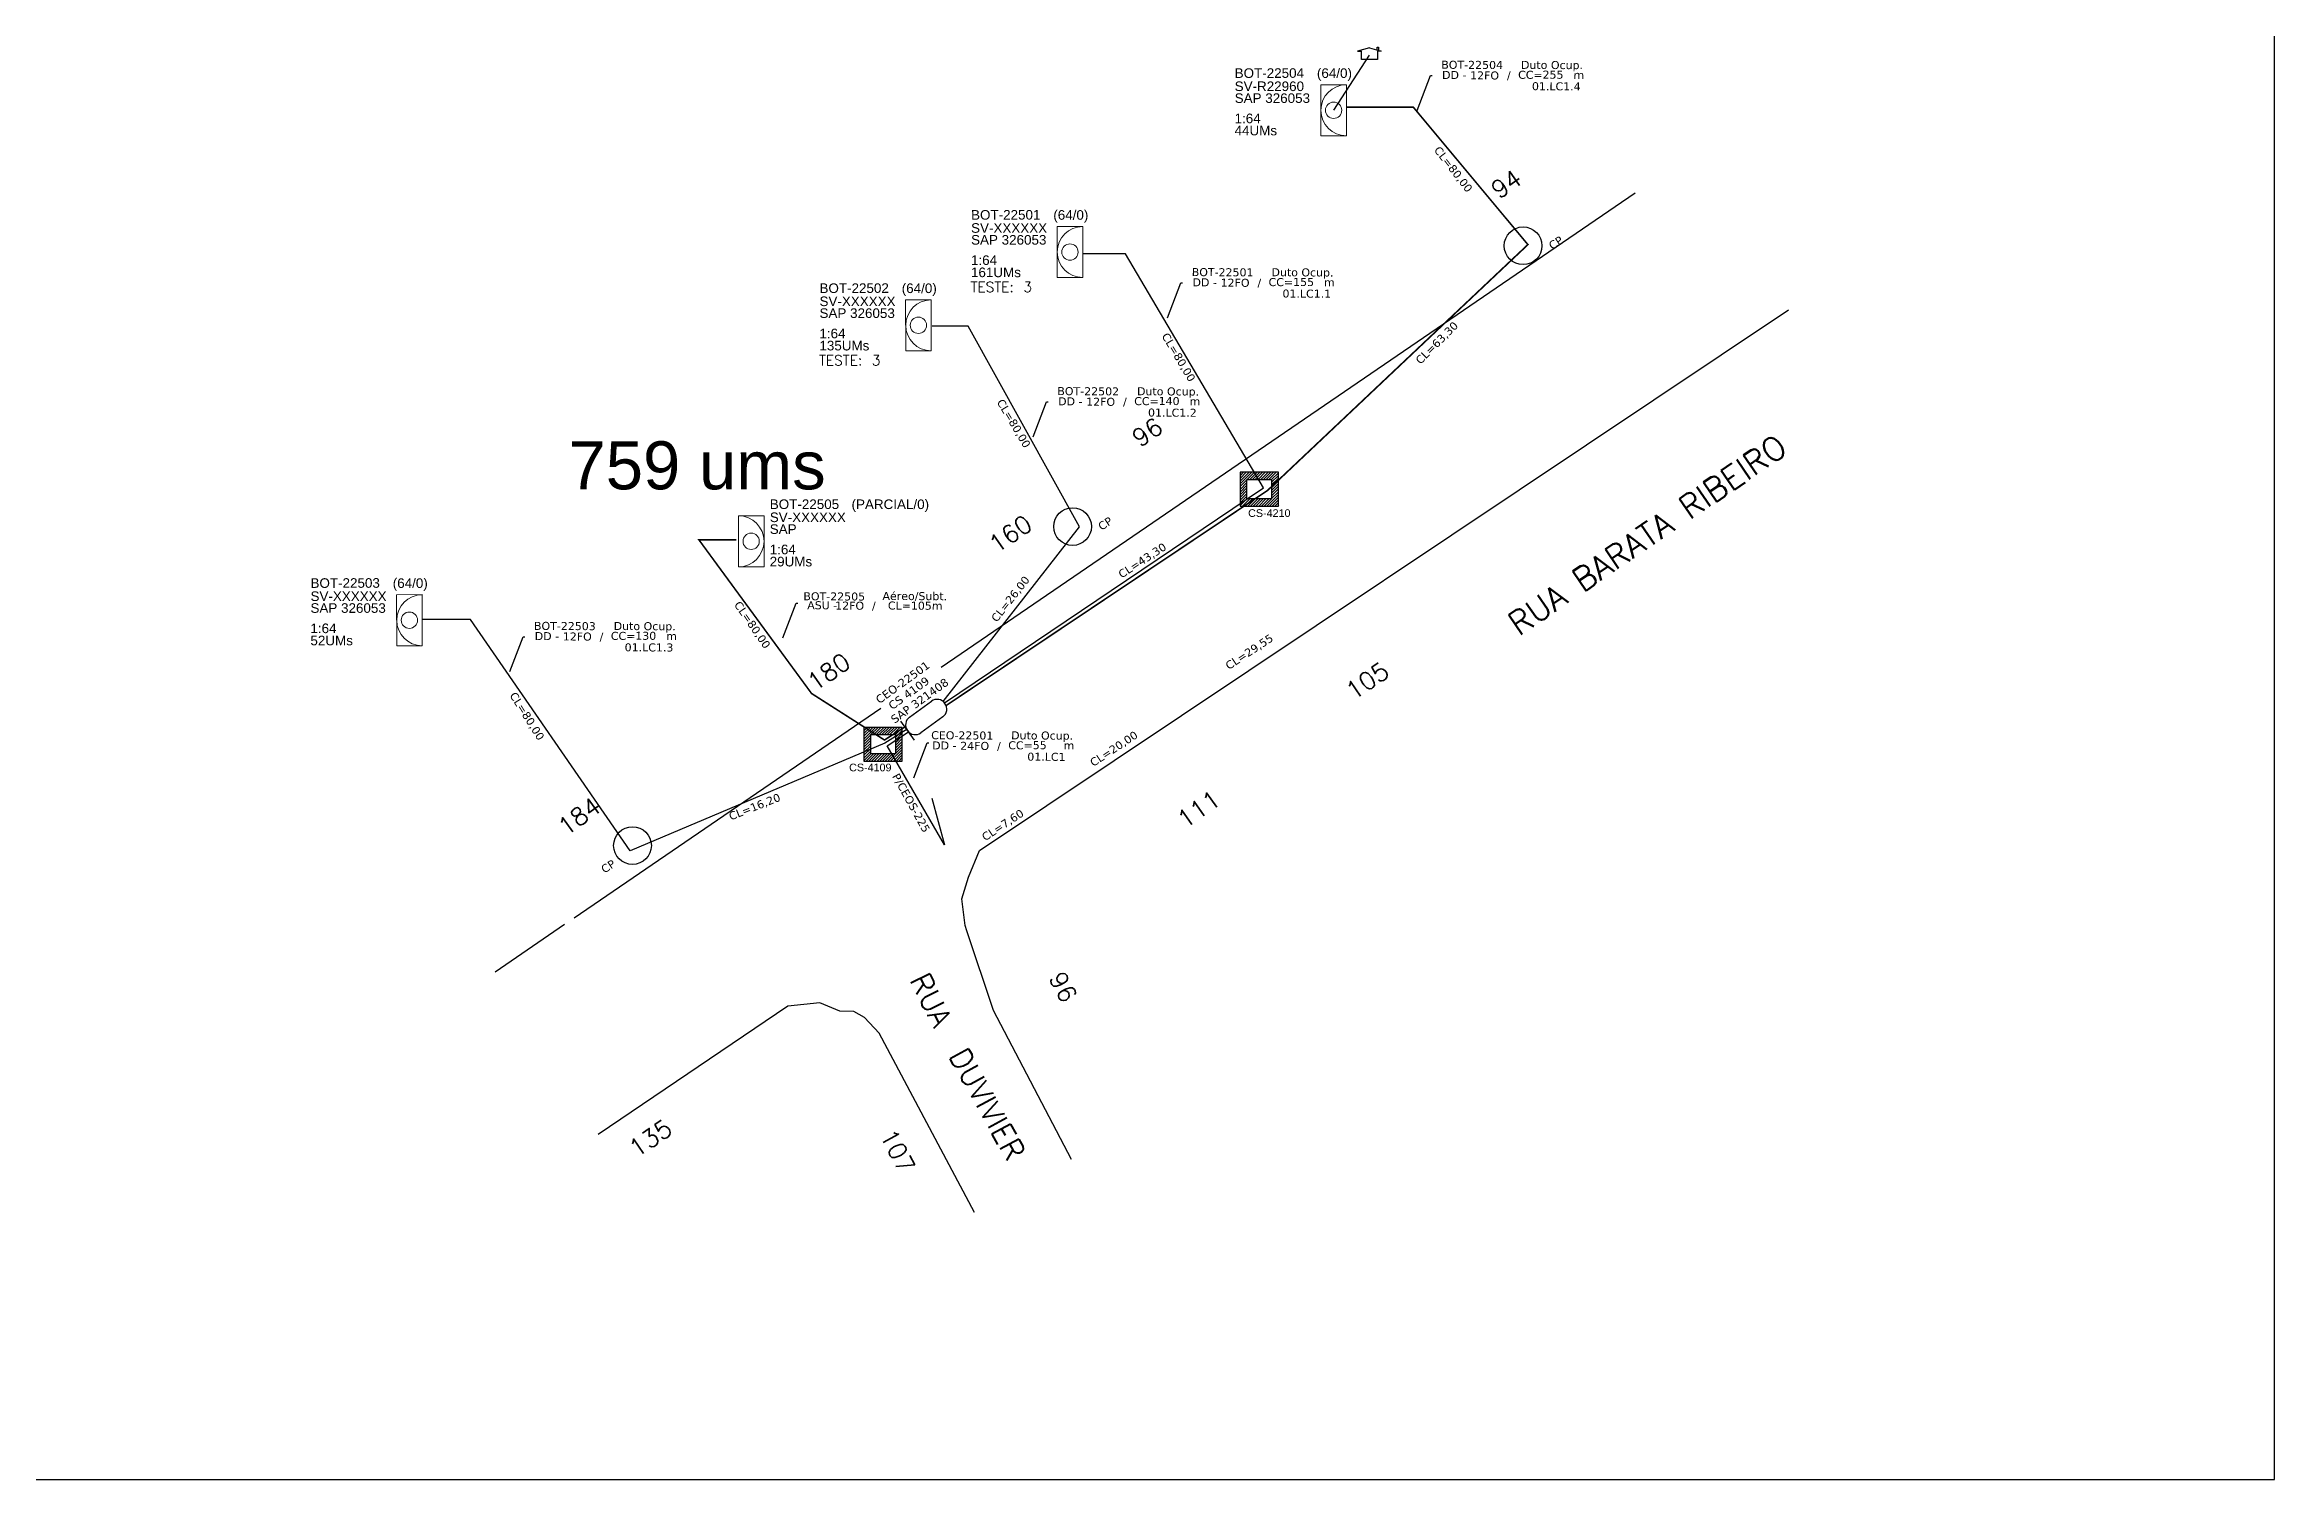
# Model space of a CAD drawing. Header units: millimetres. Extents: x 7977 to 793008, y 369 to 170338.
# Drawn here: x 792532.9 to 793007.9, y 169744.4 to 170050.1 of the extents above; entities that cross this region are included whole.
import ezdxf
from ezdxf.enums import TextEntityAlignment as Align

# ---------------------------------------------------------------- set-up
doc = ezdxf.new("R2010")
doc.units = ezdxf.units.MM
doc.linetypes.add('DIVIDE2', pattern=[0.625, 0.25, -0.125, 0, -0.125, 0, -0.125])
for name, color, linetype in [('10.1-Caixas Subterrâneas', 5, 'Continuous'), ('20.4-CEOS', 1, 'Continuous'), ('20.5-CEO', 1, 'Continuous'), ('CAP a instalar', 1, 'Continuous'), ('celulas gpon', 7, 'Continuous'), ('label_cabos', 7, 'Continuous'), ('Legenda', 1, 'Continuous'), ('ml', 1, 'Continuous'), ('MUB', 252, 'Continuous'), ('NET-RETIRAR', 54, 'DIVIDE2'), ('surveys', 7, 'Continuous')]:
    doc.layers.add(name, color=color, linetype=linetype)
doc.layers.add("20.0-LEGENDA DOS CDO'S", color=1, linetype='Continuous', lineweight=0)
doc.layers.add('20.1-CDO_INTERIOR', color=1, linetype='Continuous', lineweight=0)
doc.layers.add('EXTRA', color=50, linetype='Continuous', plot=False)
doc.styles.add('ARIAL', font='arial.ttf')
doc.styles.add('DIGICADE', font='arial.ttf')
doc.styles.add('ROMANS', font='romans.shx')
doc.styles.add('siredit', font='verdana.ttf')
doc.styles.get("Standard").update_dxf_attribs({"font": 'arial.ttf'})
doc.dimstyles.get("Standard").update_dxf_attribs({"dimtxt": 0.18, "dimasz": 0.18, "dimexe": 0.18, "dimexo": 0.0625, "dimgap": 0.09, "dimtad": 0, "dimtih": 1, "dimtoh": 1, "dimdec": 4, "dimzin": 0, "dimdsep": 46, "dimtxsty": 'Standard', "dimcen": 0.09, "dimadec": 0, "dimazin": 0, "dimtfac": 1, "dimtdec": 4, "dimtofl": 0, "dimtmove": 0, "dimatfit": 3, "dimfxl": 0, "dimtolj": 1, "dimtzin": 0, "dimarcsym": 0})

# ---------------------------------------------------------------- blocks, each defined once
blk = doc.blocks.new('*X10')
at = {"color": 0, "linetype": 'Continuous'}
for p, q in [((-1.25, 0.34099), (-0.49099, 1.1)), ((-1.25, 0.517767), (-0.667767, 1.1)), ((-1.25, 0.694544), (-0.844544, 1.1)), ((-1.25, 0.87132), (-1.02132, 1.1)), ((-1.25, 1.048097), (-1.198097, 1.1)), ((-1.25, 0.164214), (-0.8035, 0.610714)), ((-1.25, -0.012563), (-0.8035, 0.433937)), ((-1.25, -0.18934), (-0.8035, 0.25716)), ((-1.25, -0.366117), (-0.8035, 0.080383)), ((-0.789214, 0.625), (-0.314214, 1.1)), ((-0.612437, 0.625), (-0.137437, 1.1)), ((-0.43566, 0.625), (0.03934, 1.1)), ((-0.258883, 0.625), (0.216117, 1.1)), ((-0.082107, 0.625), (0.392893, 1.1)), ((0.09467, 0.625), (0.56967, 1.1)), ((0.271447, 0.625), (0.746447, 1.1)), ((0.448223, 0.625), (0.923223, 1.1)), ((0.625, 0.625), (1.1, 1.1)), ((0.801777, 0.625), (1.25, 1.073223)), ((0.8035, 0.449947), (1.25, 0.896447)), ((0.8035, 0.27317), (1.25, 0.71967)), ((0.8035, 0.096393), (1.25, 0.542893)), ((0.8035, -0.080383), (1.25, 0.366117)), ((0.8035, -0.25716), (1.25, 0.18934)), ((0.8035, -0.433937), (1.25, 0.012563)), ((-1.25, -0.542893), (-0.8035, -0.096393)), ((-1.25, -0.71967), (-0.8035, -0.27317)), ((-1.25, -0.896447), (-0.8035, -0.449947)), ((-1.25, -1.073223), (-0.801777, -0.625)), ((-1.1, -1.1), (-0.625, -0.625)), ((-0.923223, -1.1), (-0.448223, -0.625)), ((-0.746447, -1.1), (-0.271447, -0.625)), ((-0.56967, -1.1), (-0.09467, -0.625)), ((-0.392893, -1.1), (0.082107, -0.625)), ((-0.216117, -1.1), (0.258883, -0.625)), ((-0.03934, -1.1), (0.43566, -0.625)), ((0.137437, -1.1), (0.612437, -0.625)), ((0.314214, -1.1), (0.789214, -0.625)), ((0.49099, -1.1), (1.25, -0.34099)), ((0.667767, -1.1), (1.25, -0.517767)), ((0.8035, -0.610714), (1.25, -0.164214)), ((0.844544, -1.1), (1.25, -0.694544)), ((1.02132, -1.1), (1.25, -0.87132)), ((1.198097, -1.1), (1.25, -1.048097))]:
    blk.add_line(p, q, dxfattribs=at)
blk = doc.blocks.new('MANHOLE_MQ')
at = {"color": 0, "linetype": 'Continuous'}
for p, q in [((0.00000623, 0.00000569), (-0.00000627, 0.00000569)), ((-0.00000627, 0.00000569), (-0.00000627, -0.00000531)), ((-0.00000404, 0.00000331), (0.00000399, 0.00000331)), ((-0.00000404, -0.00000294), (-0.00000404, 0.00000331)), ((0.00000399, 0.00000331), (0.00000399, -0.00000294)), ((0.00000623, -0.00000531), (0.00000623, 0.00000569)), ((-0.00000627, -0.00000531), (0.00000623, -0.00000531)), ((0.00000399, -0.00000294), (-0.00000404, -0.00000294)), ((0.00000399, -0.00000294), (0.00000399, -0.00000294))]:
    blk.add_line(p, q, dxfattribs=at)
at = {"color": 0, "linetype": 'Continuous', "xscale": 5e-06, "yscale": 5e-06, "zscale": 1e-05}
blk.add_blockref('*X10', (-0.00000002, 0.00000019), dxfattribs=at)
blk = doc.blocks.new('Inst CDOI-64')
at = {"layer": '20.1-CDO_INTERIOR', "color": 1, "lineweight": 18}
blk.add_lwpolyline([(-2.12, -2.13), (-2.12, 2.12), (0, 2.12), (0.01, -2.13)], close=True, dxfattribs=at)
blk.add_circle((-1.06, 0), 0.68, dxfattribs=at)
blk.add_arc((0.01, 0), 2.13, 90.0276, 270.0276, dxfattribs=at)
at = {"layer": "20.0-LEGENDA DOS CDO'S"}
for tag, p, style, flags in [('ID_ATIVIDADE', (-9.3, 3.78), 'ARIAL', 3), ('FATOR', (-1.5, 3.78), 'ARIAL', 1), ('QTDE', (-9.18, -3.66), 'DIGICADE', 3)]:
    blk.add_attdef(tag, p, '', height=0.8, rotation=0.118, dxfattribs=dict(at, style=style, flags=flags))
at = {"layer": "20.0-LEGENDA DOS CDO'S", "style": 'ARIAL'}
for tag, p, rotation in [('SURVEY', (-9.3, 1.6), 359.9724), ('FID', (-9.3, 2.69), 0.118), ('SAP', (-9.3, 0.61), 359.9724), ('1:XX', (-9.31, -1.08), 359.9724), ('UMS', (-9.31, -2.09), 359.9724)]:
    blk.add_attdef(tag, p, '', height=0.8, rotation=rotation, dxfattribs=at)
blk.add_attdef('FIBRAS_UTILIZADAS', text='', height=0.8, rotation=359.9724, dxfattribs=at).set_placement((-0.99, 2.69), align=Align.CENTER)
blk = doc.blocks.new('CDOI_CT_DRT')
at = {"layer": '20.1-CDO_INTERIOR', "color": 0, "lineweight": 18}
blk.add_lwpolyline([(2.13, -2.13), (2.13, 2.12), (0, 2.12), (0, -2.13)], close=True, dxfattribs=at)
blk.add_circle((1.06, 0), 0.68, dxfattribs=at)
blk.add_arc((0, 0), 2.13, 269.9724, 89.9724, dxfattribs=at)
at = {"layer": "20.0-LEGENDA DOS CDO'S", "color": 0, "style": 'ARIAL'}
for tag, p in [('CDO_N', (2.61, 2.69)), ('SURVEY', (2.61, 1.6)), ('SAP', (2.61, 0.61)), ('1:XX', (2.6, -1.08)), ('UMS', (2.6, -2.09))]:
    blk.add_attdef(tag, p, '', height=0.68, rotation=359.9724, dxfattribs=at)
blk.add_attdef('FIBRAS_UTILIZADAS', text='', height=0.68, rotation=359.9724, dxfattribs=at).set_placement((10.32, 2.69), align=Align.CENTER)
blk = doc.blocks.new('Inst CB DT OCUP CFOA-SM-DD-G-24')
at = {"layer": 'label_cabos', "color": 0, "style": 'siredit'}
for tag, flags, p in [('ID_ATIVIDADE', 3, (1.31, 2.67)), ('FATOR', 1, (11.56, 2.55))]:
    blk.add_attdef(tag, text='', height=1, rotation=359.69, dxfattribs=dict(at, flags=flags)).set_placement(p, align=Align.MIDDLE_CENTER)
for tag, p in [('TIPO_CABO', (1.11, 0)), ('DESTINO_CABO', (3.13, 1.26)), ('CABO', (4.69, -0.05)), ('/', (7.71, -0.05)), ('LANCE', (10.41, 0.02)), ('TIPO_CABO', (13.11, 1.24)), ('UND', (16.46, 0)), ('FID', (13.65, -1.41))]:
    blk.add_attdef(tag, text='', height=1, rotation=359.69, dxfattribs=at).set_placement(p, align=Align.MIDDLE_CENTER)
blk.add_attdef('QTDE', (11.93, -0.45), '', height=1, rotation=359.69, dxfattribs=at)
blk = doc.blocks.new('Inst CB DT OCUP CFOA-SM-DD-S-12')
at = {"layer": 'label_cabos', "color": 0, "style": 'siredit'}
for tag, flags, p in [('ID_ATIVIDADE', 3, (1.31, 2.67)), ('FATOR', 1, (11.56, 2.55))]:
    blk.add_attdef(tag, text='', height=1, rotation=359.69, dxfattribs=dict(at, flags=flags)).set_placement(p, align=Align.MIDDLE_CENTER)
for tag, p in [('TIPO_CABO', (1.11, 0)), ('DESTINO_CABO', (3.13, 1.26)), ('CABO', (4.69, -0.05)), ('/', (7.71, -0.05)), ('LANCE', (10.41, 0.02)), ('TIPO_CABO', (13.11, 1.24)), ('UND', (16.46, 0)), ('FID', (13.65, -1.41))]:
    blk.add_attdef(tag, text='', height=1, rotation=359.69, dxfattribs=at).set_placement(p, align=Align.MIDDLE_CENTER)
blk.add_attdef('QTDE', (11.93, -0.45), '', height=1, rotation=359.69, dxfattribs=at)
blk = doc.blocks.new('LEGENDA DOS CABOS')
at = {"layer": 'EXTRA', "color": 0, "style": 'siredit'}
for tag, p in [('ID', (4.6, 0.97)), ('XX', (9.03, 0.97))]:
    blk.add_attdef(tag, text='', height=0.48, rotation=359.69, dxfattribs=at).set_placement(p, align=Align.MIDDLE_CENTER)
at = {"layer": 'Legenda', "color": 0, "style": 'siredit'}
for tag, p in [('TIPO_CABO', (1.31, 0)), ('CABO', (4.69, -0.05)), ('/', (6.81, -0.05)), ('METROS', (10.03, -0.05))]:
    blk.add_attdef(tag, text='', height=0.8, rotation=359.69, dxfattribs=at).set_placement(p, align=Align.MIDDLE_CENTER)
blk = doc.blocks.new('SURVEY_SURVEY')
for p, q in [((0, 0.0000127), (-0.0000126, 0.000009)), ((-0.0000126, 0.000009), (-0.0000086, 0.000009)), ((-0.0000086, 0), (-0.0000086, 0.000009)), ((0, 0.0000127), (0.0000126, 0.000009)), ((0.0000084, 0.0000132), (0.0000098, 0.0000132)), ((0.0000084, 0.0000103), (0.0000084, 0.0000132)), ((0.0000126, 0.000009), (0.0000086, 0.000009)), ((0.0000086, 0.000009), (0.0000086, 0)), ((0.0000098, 0.0000132), (0.0000098, 0.0000099)), ((0.0000086, 0), (-0.0000086, 0))]:
    blk.add_line(p, q)
at = {"ltscale": 6}
blk.add_circle((0, 0.0000045), 0.0000000477, dxfattribs=at)

msp = doc.modelspace()

# ---------------------------------------------------------------- linework, layer by layer
msp.add_lwpolyline([(792169.34, 169744.42), (793007.91, 169744.42), (793007.91, 170338.42), (792169.34, 170338.42), (792169.34, 169744.42)])
at = {"layer": '20.1-CDO_INTERIOR', "color": 0, "lineweight": 18}
for points in [[(792748.62, 170000.5), (792748.61, 170011.37), (792754.05, 170011.37), (792754.05, 170000.5)], [(792716.33, 169984.88), (792716.32, 169995.75), (792721.76, 169995.75), (792721.76, 169984.88)], [(792607.9, 169922.05), (792607.89, 169932.92), (792613.32, 169932.93), (792613.33, 169922.06)]]:
    msp.add_lwpolyline(points, close=True, dxfattribs=at)
for centre in [(792751.33, 170005.93), (792719.04, 169990.32), (792610.61, 169927.49)]:
    msp.add_circle(centre, 1.74, dxfattribs=at)
for centre in [(792754.05, 170005.94), (792721.76, 169990.32), (792613.33, 169927.49)]:
    msp.add_arc(centre, 5.43, 90.0276, 270.0276, dxfattribs=at)
at = {"layer": '20.5-CEO', "color": 5}
for p, q in [((792717.15, 169906.84), (792721.82, 169910.22)), ((792724.23, 169906.89), (792719.56, 169903.51))]:
    msp.add_line(p, q, dxfattribs=at)
msp.add_lwpolyline([(792715.24, 169905.98), (792718.14, 169901.96)], dxfattribs=at)
for centre, start, end in [((792723.03, 169908.56), 305.9178, 125.9178), ((792718.36, 169905.17), 125.9178, 305.9178)]:
    msp.add_arc(centre, 2.06, start, end, dxfattribs=at)
at = {"layer": 'CAP a instalar', "color": 0, "ltscale": 5}
for p, q in [((792763.19, 170005.54), (792754.23, 170005.54)), ((792792.56, 169955.72), (792763.19, 170005.54)), ((792729.63, 169990.15), (792721.94, 169990.16)), ((792753.37, 169947.4), (792729.63, 169990.15)), ((792724.59, 169909.9), (792792.56, 169955.72)), ((792724.29, 169910.18), (792753.37, 169947.4)), ((792623.63, 169927.62), (792613.44, 169927.65)), ((792657.67, 169878.36), (792623.63, 169927.62)), ((792716.45, 169904.16), (792711.86, 169901.26)), ((792711.86, 169901.26), (792657.67, 169878.36)), ((792712.36, 169900.73), (792716.9, 169903.73)), ((792724.6, 169879.62), (792712.36, 169900.73)), ((792721.93, 169889.55), (792724.6, 169879.62))]:
    msp.add_line(p, q, dxfattribs=at)
at = {"layer": 'CAP a instalar', "ltscale": 5, "const_width": 0.341}
for points in [[(792842.37, 170001.37), (792848.88, 170007.51), (792824.47, 170036.79), (792810.25, 170036.8)], [(792724.9, 169909.28), (792793.42, 169955.14), (792842.37, 170001.37)]]:
    msp.add_lwpolyline(points, dxfattribs=at)
at = {"layer": 'CAP a instalar', "color": 8, "ltscale": 5, "const_width": 0.341}
msp.add_lwpolyline([(792716.08, 169904.7), (792711.81, 169901.96), (792696.27, 169911.88), (792672.29, 169944.6), (792680.28, 169944.6)], dxfattribs=at)
at = {"layer": 'ml', "color": 5}
for centre in [(792847.85, 170007.26), (792751.88, 169947.44), (792658.13, 169879.47)]:
    msp.add_circle(centre, 4.02, dxfattribs=at)
at = {"layer": 'MUB'}
for points in [[(792723.89, 169917.51), (792871.72, 170018.51)], [(792729.37, 169861.28), (792728.99, 169862.43), (792728.31, 169868.14), (792729.71, 169872.77), (792732.04, 169878.45), (792904.41, 169993.62)], [(792645.72, 169864.1), (792711.05, 169908.74)], [(792628.88, 169852.6), (792643.66, 169862.69)], [(792751.67, 169812.61), (792735.02, 169844.31), (792729.37, 169861.28)], [(792731, 169801.29), (792710.69, 169839.5), (792707.56, 169842.85), (792705.3, 169844.11), (792702.32, 169844.21), (792698.04, 169845.98), (792691.23, 169845.26), (792650.8, 169817.88)]]:
    msp.add_lwpolyline(points, dxfattribs=at)
at = {"layer": 'NET-RETIRAR', "color": 4, "linetype": 'Continuous'}
msp.add_lwpolyline([(792815.08, 170047.86), (792807.5, 170036.14)], dxfattribs=at)

# ---------------------------------------------------------------- block references
at = {"color": 0, "lineweight": 0}
ref = msp.add_blockref('Inst CB DT OCUP CFOA-SM-DD-S-12', (792831.66, 170043.65), dxfattribs=dict(at, xscale=1.704951555275795, yscale=1.704951555275795, zscale=1.704951555275795))
ref.add_attrib('DESTINO_CABO', 'BOT-22504', dxfattribs={"layer": 'label_cabos', "color": 0, "height": 1.705, "rotation": 359.69, "style": 'siredit'}).set_placement((792837, 170045.81), align=Align.MIDDLE_CENTER)
ref.add_attrib('TIPO_CABO', 'Duto Ocup.', dxfattribs={"layer": 'label_cabos', "color": 0, "height": 1.705, "rotation": 359.69, "style": 'siredit'}).set_placement((792854.01, 170045.78), align=Align.MIDDLE_CENTER)
ref.add_attrib('/', '/', dxfattribs={"layer": 'label_cabos', "color": 0, "height": 1.7, "rotation": 359.69, "style": 'siredit'}).set_placement((792844.81, 170043.56), align=Align.MIDDLE_CENTER)
ref.add_attrib('FID', '01.LC1.4', dxfattribs={"layer": 'label_cabos', "color": 0, "height": 1.705, "rotation": 359.69, "style": 'siredit'}).set_placement((792854.93, 170041.24), align=Align.MIDDLE_CENTER)
ref.add_attrib('LANCE', 'CC=', dxfattribs={"layer": 'label_cabos', "color": 0, "height": 1.705, "rotation": 359.69, "style": 'siredit'}).set_placement((792849.41, 170043.69), align=Align.MIDDLE_CENTER)
ref.add_attrib('UND', 'm', dxfattribs={"layer": 'label_cabos', "color": 0, "height": 1.7, "rotation": 359.69, "style": 'siredit'}).set_placement((792859.73, 170043.66), align=Align.MIDDLE_CENTER)
ref.add_attrib('CABO', '12FO', dxfattribs={"layer": 'label_cabos', "color": 0, "height": 1.705, "rotation": 359.69, "style": 'siredit'}).set_placement((792839.65, 170043.56), align=Align.MIDDLE_CENTER)
ref.add_attrib('TIPO_CABO', 'DD - ', dxfattribs={"layer": 'label_cabos', "color": 0, "height": 1.705, "rotation": 359.69, "style": 'siredit'}).set_placement((792833.56, 170043.65), align=Align.MIDDLE_CENTER)
ref.add_attrib('QTDE', '255', (792852, 170042.88), dxfattribs={"layer": 'label_cabos', "color": 0, "height": 1.705, "rotation": 359.69, "style": 'siredit'})
at = {"color": 0, "lineweight": 0, "xscale": 2.557427332913692, "yscale": 2.557427332913692, "zscale": 2.557427332913692}
msp.add_blockref('Inst CDOI-64', (792810.2, 170036.14), dxfattribs=at).add_auto_attribs({'FIBRAS_UTILIZADAS': '(64/0)', 'SURVEY': 'SV-R22960', 'SAP': 'SAP 326053', '1:XX': '1:64', 'UMS': '44UMs', 'FID': 'BOT-22504'})
at = {"color": 0, "lineweight": 0}
ref = msp.add_blockref('Inst CB DT OCUP CFOA-SM-DD-S-12', (792778.51, 169999.48), dxfattribs=dict(at, xscale=1.704951555275795, yscale=1.704951555275795, zscale=1.704951555275795))
ref.add_attrib('DESTINO_CABO', 'BOT-22501', dxfattribs={"layer": 'label_cabos', "color": 0, "height": 1.705, "rotation": 359.69, "style": 'siredit'}).set_placement((792783.85, 170001.63), align=Align.MIDDLE_CENTER)
ref.add_attrib('TIPO_CABO', 'Duto Ocup.', dxfattribs={"layer": 'label_cabos', "color": 0, "height": 1.705, "rotation": 359.69, "style": 'siredit'}).set_placement((792800.86, 170001.6), align=Align.MIDDLE_CENTER)
ref.add_attrib('/', '/', dxfattribs={"layer": 'label_cabos', "color": 0, "height": 1.7, "rotation": 359.69, "style": 'siredit'}).set_placement((792791.66, 169999.39), align=Align.MIDDLE_CENTER)
ref.add_attrib('FID', '01.LC1.1', dxfattribs={"layer": 'label_cabos', "color": 0, "height": 1.705, "rotation": 359.69, "style": 'siredit'}).set_placement((792801.78, 169997.07), align=Align.MIDDLE_CENTER)
ref.add_attrib('LANCE', 'CC=', dxfattribs={"layer": 'label_cabos', "color": 0, "height": 1.705, "rotation": 359.69, "style": 'siredit'}).set_placement((792796.25, 169999.52), align=Align.MIDDLE_CENTER)
ref.add_attrib('UND', 'm', dxfattribs={"layer": 'label_cabos', "color": 0, "height": 1.7, "rotation": 359.69, "style": 'siredit'}).set_placement((792806.58, 169999.48), align=Align.MIDDLE_CENTER)
ref.add_attrib('CABO', '12FO', dxfattribs={"layer": 'label_cabos', "color": 0, "height": 1.705, "rotation": 359.69, "style": 'siredit'}).set_placement((792786.5, 169999.39), align=Align.MIDDLE_CENTER)
ref.add_attrib('TIPO_CABO', 'DD - ', dxfattribs={"layer": 'label_cabos', "color": 0, "height": 1.705, "rotation": 359.69, "style": 'siredit'}).set_placement((792780.4, 169999.47), align=Align.MIDDLE_CENTER)
ref.add_attrib('QTDE', '155', (792798.85, 169998.71), dxfattribs={"layer": 'label_cabos', "color": 0, "height": 1.705, "rotation": 359.69, "style": 'siredit'})
ref = msp.add_blockref('Inst CB DT OCUP CFOA-SM-DD-S-12', (792749.87, 169974.12), dxfattribs=dict(at, xscale=1.704951555275795, yscale=1.704951555275795, zscale=1.704951555275795))
ref.add_attrib('DESTINO_CABO', 'BOT-22502', dxfattribs={"layer": 'label_cabos', "color": 0, "height": 1.705, "rotation": 359.69, "style": 'siredit'}).set_placement((792755.21, 169976.27), align=Align.MIDDLE_CENTER)
ref.add_attrib('TIPO_CABO', 'Duto Ocup.', dxfattribs={"layer": 'label_cabos', "color": 0, "height": 1.705, "rotation": 359.69, "style": 'siredit'}).set_placement((792772.22, 169976.24), align=Align.MIDDLE_CENTER)
ref.add_attrib('/', '/', dxfattribs={"layer": 'label_cabos', "color": 0, "height": 1.7, "rotation": 359.69, "style": 'siredit'}).set_placement((792763.02, 169974.03), align=Align.MIDDLE_CENTER)
ref.add_attrib('FID', '01.LC1.2', dxfattribs={"layer": 'label_cabos', "color": 0, "height": 1.705, "rotation": 359.69, "style": 'siredit'}).set_placement((792773.14, 169971.71), align=Align.MIDDLE_CENTER)
ref.add_attrib('LANCE', 'CC=', dxfattribs={"layer": 'label_cabos', "color": 0, "height": 1.705, "rotation": 359.69, "style": 'siredit'}).set_placement((792767.62, 169974.16), align=Align.MIDDLE_CENTER)
ref.add_attrib('UND', 'm', dxfattribs={"layer": 'label_cabos', "color": 0, "height": 1.7, "rotation": 359.69, "style": 'siredit'}).set_placement((792777.94, 169974.12), align=Align.MIDDLE_CENTER)
ref.add_attrib('CABO', '12FO', dxfattribs={"layer": 'label_cabos', "color": 0, "height": 1.705, "rotation": 359.69, "style": 'siredit'}).set_placement((792757.86, 169974.03), align=Align.MIDDLE_CENTER)
ref.add_attrib('TIPO_CABO', 'DD - ', dxfattribs={"layer": 'label_cabos', "color": 0, "height": 1.705, "rotation": 359.69, "style": 'siredit'}).set_placement((792751.77, 169974.11), align=Align.MIDDLE_CENTER)
ref.add_attrib('QTDE', '140', (792770.21, 169973.35), dxfattribs={"layer": 'label_cabos', "color": 0, "height": 1.705, "rotation": 359.69, "style": 'siredit'})
ref = msp.add_blockref('Inst CB DT OCUP CFOA-SM-DD-S-12', (792638.38, 169924.1), dxfattribs=dict(at, xscale=1.704951555275795, yscale=1.704951555275795, zscale=1.704951555275795))
ref.add_attrib('DESTINO_CABO', 'BOT-22503', dxfattribs={"layer": 'label_cabos', "color": 0, "height": 1.705, "rotation": 359.69, "style": 'siredit'}).set_placement((792643.72, 169926.25), align=Align.MIDDLE_CENTER)
ref.add_attrib('TIPO_CABO', 'Duto Ocup.', dxfattribs={"layer": 'label_cabos', "color": 0, "height": 1.705, "rotation": 359.69, "style": 'siredit'}).set_placement((792660.73, 169926.22), align=Align.MIDDLE_CENTER)
ref.add_attrib('/', '/', dxfattribs={"layer": 'label_cabos', "color": 0, "height": 1.7, "rotation": 359.69, "style": 'siredit'}).set_placement((792651.53, 169924.01), align=Align.MIDDLE_CENTER)
ref.add_attrib('FID', '01.LC1.3', dxfattribs={"layer": 'label_cabos', "color": 0, "height": 1.705, "rotation": 359.69, "style": 'siredit'}).set_placement((792661.65, 169921.69), align=Align.MIDDLE_CENTER)
ref.add_attrib('LANCE', 'CC=', dxfattribs={"layer": 'label_cabos', "color": 0, "height": 1.705, "rotation": 359.69, "style": 'siredit'}).set_placement((792656.13, 169924.14), align=Align.MIDDLE_CENTER)
ref.add_attrib('UND', 'm', dxfattribs={"layer": 'label_cabos', "color": 0, "height": 1.7, "rotation": 359.69, "style": 'siredit'}).set_placement((792666.45, 169924.1), align=Align.MIDDLE_CENTER)
ref.add_attrib('CABO', '12FO', dxfattribs={"layer": 'label_cabos', "color": 0, "height": 1.705, "rotation": 359.69, "style": 'siredit'}).set_placement((792646.37, 169924.01), align=Align.MIDDLE_CENTER)
ref.add_attrib('TIPO_CABO', 'DD - ', dxfattribs={"layer": 'label_cabos', "color": 0, "height": 1.705, "rotation": 359.69, "style": 'siredit'}).set_placement((792640.27, 169924.09), align=Align.MIDDLE_CENTER)
ref.add_attrib('QTDE', '130', (792658.72, 169923.33), dxfattribs={"layer": 'label_cabos', "color": 0, "height": 1.705, "rotation": 359.69, "style": 'siredit'})
ref = msp.add_blockref('Inst CB DT OCUP CFOA-SM-DD-G-24', (792723.04, 169900.8), dxfattribs=dict(at, xscale=1.704951555275795, yscale=1.704951555275795, zscale=1.704951555275795))
ref.add_attrib('DESTINO_CABO', 'CEO-22501', dxfattribs={"layer": 'label_cabos', "color": 0, "height": 1.705, "rotation": 359.69, "style": 'siredit'}).set_placement((792728.38, 169902.95), align=Align.MIDDLE_CENTER)
ref.add_attrib('TIPO_CABO', 'Duto Ocup.', dxfattribs={"layer": 'label_cabos', "color": 0, "height": 1.705, "rotation": 359.69, "style": 'siredit'}).set_placement((792745.39, 169902.92), align=Align.MIDDLE_CENTER)
ref.add_attrib('/', '/', dxfattribs={"layer": 'label_cabos', "color": 0, "height": 1.7, "rotation": 359.69, "style": 'siredit'}).set_placement((792736.2, 169900.71), align=Align.MIDDLE_CENTER)
ref.add_attrib('FID', '01.LC1', dxfattribs={"layer": 'label_cabos', "color": 0, "height": 1.705, "rotation": 359.69, "style": 'siredit'}).set_placement((792746.31, 169898.39), align=Align.MIDDLE_CENTER)
ref.add_attrib('LANCE', 'CC=', dxfattribs={"layer": 'label_cabos', "color": 0, "height": 1.705, "rotation": 359.69, "style": 'siredit'}).set_placement((792740.79, 169900.83), align=Align.MIDDLE_CENTER)
ref.add_attrib('UND', 'm', dxfattribs={"layer": 'label_cabos', "color": 0, "height": 1.7, "rotation": 359.69, "style": 'siredit'}).set_placement((792751.11, 169900.8), align=Align.MIDDLE_CENTER)
ref.add_attrib('CABO', '24FO', dxfattribs={"layer": 'label_cabos', "color": 0, "height": 1.705, "rotation": 359.69, "style": 'siredit'}).set_placement((792731.03, 169900.71), align=Align.MIDDLE_CENTER)
ref.add_attrib('TIPO_CABO', 'DD - ', dxfattribs={"layer": 'label_cabos', "color": 0, "height": 1.705, "rotation": 359.69, "style": 'siredit'}).set_placement((792724.94, 169900.79), align=Align.MIDDLE_CENTER)
ref.add_attrib('QTDE', '55', (792743.38, 169900.02), dxfattribs={"layer": 'label_cabos', "color": 0, "height": 1.705, "rotation": 359.69, "style": 'siredit'})
at = {"layer": '10.1-Caixas Subterrâneas', "color": 30, "xscale": 654266.7456967819, "yscale": 654266.7456967819, "zscale": 654266.7456967819, "rotation": 180.0000000000628}
for p in [(792791.64, 169955.53), (792711.5, 169901.18)]:
    msp.add_blockref('MANHOLE_MQ', p, dxfattribs=at)
at = {"layer": 'CAP a instalar', "color": 8, "ltscale": 5}
ref = msp.add_blockref('CDOI_CT_DRT', (792680.7, 169944.3), dxfattribs=dict(at, xscale=2.557427332913692, yscale=2.557427332913692, zscale=2.557427332913692))
ref.add_attrib('CDO_N', 'BOT-22505', (792687.38, 169951.18), dxfattribs={"layer": "20.0-LEGENDA DOS CDO'S", "color": 8, "height": 2.046, "rotation": 359.9724, "style": 'ARIAL'})
ref.add_attrib('FIBRAS_UTILIZADAS', '               (PARCIAL/0)', dxfattribs={"layer": "20.0-LEGENDA DOS CDO'S", "color": 8, "height": 2.0459, "rotation": 359.9724, "style": 'ARIAL'}).set_placement((792707.1, 169951.17), align=Align.CENTER)
ref.add_attrib('SURVEY', 'SV-XXXXXX', (792687.38, 169948.39), dxfattribs={"layer": "20.0-LEGENDA DOS CDO'S", "color": 8, "height": 2.046, "rotation": 359.9724, "style": 'ARIAL'})
ref.add_attrib('SAP', 'SAP', (792687.37, 169945.87), dxfattribs={"layer": "20.0-LEGENDA DOS CDO'S", "color": 8, "height": 2.046, "rotation": 359.9724, "style": 'ARIAL'})
ref.add_attrib('1:XX', '1:64', (792687.36, 169941.54), dxfattribs={"layer": "20.0-LEGENDA DOS CDO'S", "color": 8, "height": 2.046, "rotation": 359.9724, "style": 'ARIAL'})
ref.add_attrib('UMS', '29UMs', (792687.35, 169938.95), dxfattribs={"layer": "20.0-LEGENDA DOS CDO'S", "color": 8, "height": 2.046, "rotation": 359.9724, "style": 'ARIAL'})
at = {"layer": 'label_cabos', "color": 0, "lineweight": 0}
ref = msp.add_blockref('LEGENDA DOS CABOS', (792693.88, 169929.78), dxfattribs=dict(at, xscale=1.704951555275795, yscale=1.704951555275795, zscale=1.704951555275795))
ref.add_attrib('ID', 'BOT-22505', dxfattribs={"color": 0, "height": 1.705, "rotation": 359.69, "style": 'siredit'}).set_placement((792701.11, 169932.56), align=Align.MIDDLE_CENTER)
ref.add_attrib('CABO', '12FO', dxfattribs={"color": 0, "height": 1.705, "rotation": 359.69, "style": 'siredit'}).set_placement((792704.39, 169930.59), align=Align.MIDDLE_CENTER)
ref.add_attrib('METROS', 'CL=105m', dxfattribs={"color": 0, "height": 1.705, "rotation": 359.69, "style": 'siredit'}).set_placement((792718.36, 169930.59), align=Align.MIDDLE_CENTER)
ref.add_attrib('XX', 'Aéreo/Subt.', dxfattribs={"color": 0, "height": 1.705, "rotation": 359.69, "style": 'siredit'}).set_placement((792718.27, 169932.63), align=Align.MIDDLE_CENTER)
ref.add_attrib('/', '/', dxfattribs={"color": 0, "height": 1.7, "rotation": 359.69, "style": 'siredit'}).set_placement((792709.55, 169930.59), align=Align.MIDDLE_CENTER)
ref.add_attrib('TIPO_CABO', 'ASU -', dxfattribs={"color": 0, "height": 1.705, "rotation": 359.69, "style": 'siredit'}).set_placement((792698.55, 169930.67), align=Align.MIDDLE_CENTER)
at = {"layer": 'surveys', "color": 255, "xscale": 200000, "yscale": 200000, "zscale": 200000}
msp.add_blockref('SURVEY_SURVEY', (792815.12, 170046.93), dxfattribs=at)

# ---------------------------------------------------------------- texts
at = {"color": 0, "insert": (792644.48, 169965.6), "char_height": 10.23, "width": 501.7672, "attachment_point": 1, "style": 'ARIAL'}
msp.add_mtext('759 ums', dxfattribs=at)
at = {"layer": '10.1-Caixas Subterrâneas', "color": 30, "style": 'ARIAL'}
for s, p in [('CS-4210', (792789.28, 169949.49)), ('CS-4109', (792704.28, 169895.29))]:
    msp.add_text(s, height=1.637, dxfattribs=at).set_placement(p)
at = {"layer": "20.0-LEGENDA DOS CDO'S", "color": 0}
for s, height, rotation, style, p in [('BOT-22501', 2.046, 0.118, 'ARIAL', (792730.26, 170012.82)), ('SV-XXXXXX', 2.046, 359.9724, 'ARIAL', (792730.26, 170010.03)), ('SAP 326053', 2.046, 359.9724, 'ARIAL', (792730.26, 170007.51)), ('1:64', 2.046, 359.9724, 'ARIAL', (792730.24, 170003.18)), ('BOT-22502', 2.046, 0.118, 'ARIAL', (792697.97, 169997.2)), ('TESTE:', 2.148, 0.0041, 'ROMANS', (792730.15, 169997.41)), ('161UMs', 2.046, 359.9724, 'ARIAL', (792730.24, 170000.58)), ('3', 2.15, 0.0041, 'ROMANS', (792741.4, 169997.41)), ('SV-XXXXXX', 2.046, 359.9724, 'ARIAL', (792697.97, 169994.41)), ('SAP 326053', 2.046, 359.9724, 'ARIAL', (792697.97, 169991.89)), ('1:64', 2.046, 359.9724, 'ARIAL', (792697.95, 169987.56)), ('135UMs', 2.046, 359.9724, 'ARIAL', (792697.95, 169984.97)), ('TESTE:', 2.148, 0.0041, 'ROMANS', (792697.86, 169981.79)), ('3', 2.15, 0.0041, 'ROMANS', (792709.11, 169981.79)), ('SV-XXXXXX', 2.046, 359.9724, 'ARIAL', (792589.54, 169931.58)), ('BOT-22503', 2.046, 0.118, 'ARIAL', (792589.54, 169934.37)), ('SAP 326053', 2.046, 359.9724, 'ARIAL', (792589.53, 169929.06)), ('52UMs', 2.046, 359.9724, 'ARIAL', (792589.52, 169922.14)), ('1:64', 2.046, 359.9724, 'ARIAL', (792589.52, 169924.73))]:
    msp.add_text(s, height=height, rotation=rotation, dxfattribs=dict(at, style=style)).set_placement(p)
at = {"layer": "20.0-LEGENDA DOS CDO'S", "color": 0, "style": 'ARIAL'}
for p in [(792751.51, 170012.81), (792719.22, 169997.19), (792610.79, 169934.36)]:
    msp.add_text('(64/0)', height=2.046, rotation=359.9724, dxfattribs=at).set_placement(p, align=Align.CENTER)
at = {"layer": '20.4-CEOS', "color": 5, "style": 'siredit'}
msp.add_text('CEO-22501', height=1.735, rotation=35.9178, dxfattribs=at).set_placement((792715.17, 169914.95), align=Align.TOP_CENTER)
at = {"layer": '20.5-CEO', "color": 5, "style": 'siredit'}
for s, p in [('CS 4109', (792716.49, 169912.66)), ('SAP 321408', (792718.79, 169911.04))]:
    msp.add_text(s, height=1.742, rotation=35.9178, dxfattribs=at).set_placement(p, align=Align.TOP_CENTER)
at = {"layer": 'celulas gpon', "color": 7, "style": 'siredit'}
for s, rotation, p in [('CL=80,00', 307.8203, (792828.78, 170027.62)), ('CP', 33.3885, (792854.02, 170006.35)), ('CL=63,30', 44.9512, (792825.97, 169981.89)), ('CL=80,00', 300.7679, (792770.79, 169988.06)), ('CL=80,00', 300.7679, (792735.67, 169973.95)), ('CP', 33.3885, (792758.04, 169946.53)), ('CL=43,30', 32.9751, (792762.33, 169936.36)), ('CL=26,00', 51.9216, (792735.72, 169926.93)), ('CL=80,00', 304.4893, (792679.69, 169930.79)), ('CL=29,55', 33.4335, (792785.15, 169916.86)), ('CL=80,00', 302.2288, (792631.87, 169911.49)), ('CL=20,00', 33.4335, (792756.3, 169896.21)), ('P/CEOS-225', 298.8794, (792713.39, 169894.26)), ('CL=16,20', 21.6652, (792679.07, 169884.81)), ('CL=7,60', 33.4335, (792733.26, 169880.36)), ('CP', 33.3885, (792652.15, 169873.49))]:
    msp.add_text(s, height=1.705, rotation=rotation, dxfattribs=at).set_placement(p)
at = {"layer": 'MUB', "style": 'ROMANS'}
for s, rotation, p in [('94', 34.6228, (792844.29, 170020.45)), ('96', 33.9212, (792767.81, 169967.55)), ('160', 34.8069, (792738.62, 169945.88)), ('180', 34.7758, (792699.94, 169916.5)), ('105', 33.913, (792814.69, 169914.6)), ('111', 34.9762, (792778.74, 169887.23)), ('184', 36.0131, (792646.78, 169885.71)), ('96', 298.2471, (792749.86, 169849.34)), ('135', 34.1041, (792661.96, 169817.12)), ('107', 297.996, (792714.6, 169814.4))]:
    msp.add_text(s, height=3.755, rotation=rotation, dxfattribs=at).set_placement(p, align=Align.MIDDLE_CENTER)
at = {"layer": 'MUB', "color": 5, "style": 'ROMANS'}
for s, height, rotation, p in [('RUA BARATA RIBEIRO', 5.0069, 34.2535, (792846.92, 169923.98)), ('RUA', 4.506, 296.7113, (792717.08, 169850.81)), ('DUVIVIER', 4.506, 299.0034, (792725.42, 169834.68))]:
    msp.add_text(s, height=height, rotation=rotation, dxfattribs=at).set_placement(p)

# ---------------------------------------------------------------- leaders
at = {"layer": 'ml', "color": 7}
for points in [[(792825.27, 170036.08), (792828.12, 170043.51), (792828.45, 170043.51)], [(792772.12, 169991.91), (792774.97, 169999.34), (792775.3, 169999.34)], [(792743.48, 169966.55), (792746.33, 169973.98), (792746.66, 169973.98)], [(792690.15, 169923.71), (792693, 169931.14), (792693.33, 169931.14)], [(792631.99, 169916.53), (792634.84, 169923.96), (792635.17, 169923.96)], [(792718.09, 169893.93), (792720.94, 169901.36), (792721.27, 169901.36)]]:
    msp.add_leader(points, dimstyle='Standard', dxfattribs=at)

doc.saveas('drawing.dxf')
